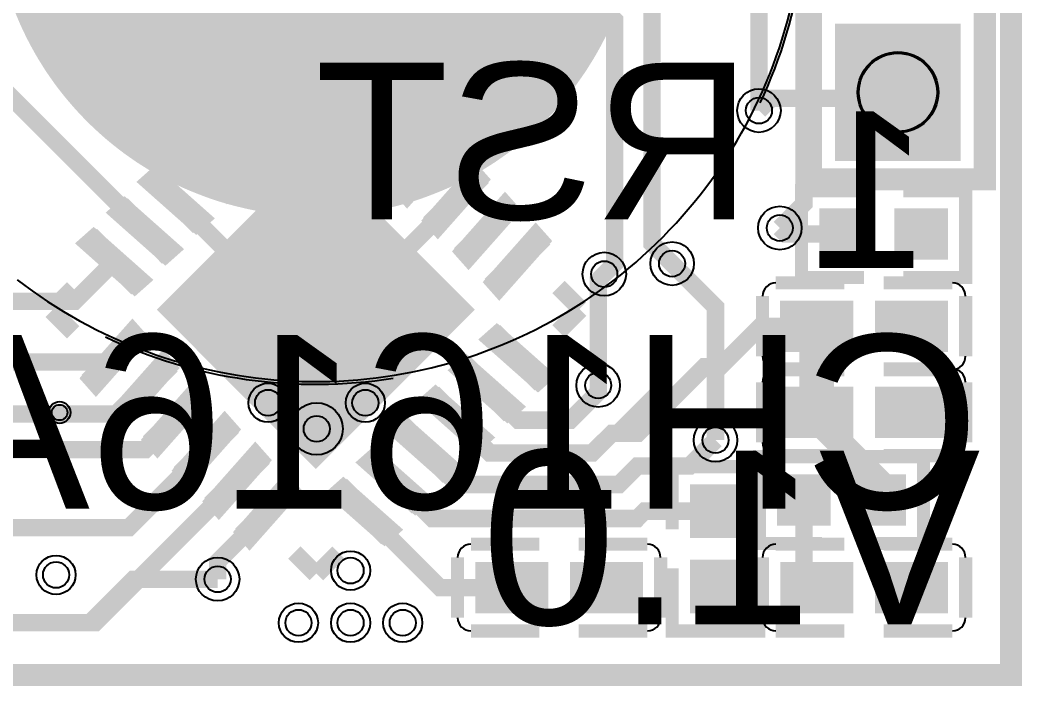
# Model space of a CAD drawing. Header units: millimetres. Extents: x -5 to 16.1, y -0.1 to 16.2.
# Drawn here: x 4.6 to 16.13, y -0.13 to 7.53 of the extents above; entities that cross this region are included whole.
import ezdxf

# ---------------------------------------------------------------- set-up
doc = ezdxf.new("R2010")
doc.units = ezdxf.units.MM
for name, color, linetype, true_color in [('BoardOutLine', 7, 'Continuous', 0xff00ff), ('BottomLayer', 7, 'Continuous', 0x0000ff), ('BottomPasteMaskLayer', 7, 'Continuous', 0x800000), ('BottomSilkLayer', 7, 'Continuous', 0x66cc33), ('BottomSolderMaskLayer', 7, 'Continuous', 0xaa00ff), ('Document', 7, 'Continuous', 0xffffff), ('Hole', 7, 'Continuous', 0x222222), ('Multi-Layer', 7, 'Continuous', 0xc0c0c0), ('TopLayer', 7, 'Continuous', 0xff0000), ('TopPasteMaskLayer', 7, 'Continuous', 0x808080), ('TopSilkLayer', 7, 'Continuous', 0xffcc00), ('TopSolderMaskLayer', 7, 'Continuous', 0x800080), ('内走线层', 7, 'Continuous', 0x008000)]:
    doc.layers.add(name, color=color, linetype=linetype, true_color=true_color)
doc.styles.get("Standard").update_dxf_attribs({"font": 'arial.ttf'})

msp = doc.modelspace()

# ---------------------------------------------------------------- hatches: boundary and pattern name
at = {"layer": 'BottomLayer'}
msp.add_hatch(color=256, dxfattribs=at).paths.add_polyline_path([(11.7, 9), (11.699, 8.913), (11.696, 8.827), (11.691, 8.74), (11.684, 8.654), (11.675, 8.567), (11.663, 8.481), (11.65, 8.396), (11.635, 8.31), (11.618, 8.225), (11.599, 8.14), (11.578, 8.056), (11.555, 7.973), (11.529, 7.89), (11.502, 7.807), (11.474, 7.725), (11.443, 7.644), (11.41, 7.564), (11.375, 7.485), (11.339, 7.406), (11.301, 7.328), (11.261, 7.251), (11.219, 7.175), (11.175, 7.1), (11.13, 7.026), (11.082, 6.953), (11.034, 6.882), (10.983, 6.811), (10.931, 6.742), (10.877, 6.674), (10.822, 6.607), (10.765, 6.541), (10.707, 6.477), (10.647, 6.415), (10.585, 6.353), (10.523, 6.293), (10.459, 6.235), (10.393, 6.178), (10.326, 6.123), (10.258, 6.069), (10.189, 6.017), (10.118, 5.966), (10.047, 5.918), (9.974, 5.87), (9.9, 5.825), (9.825, 5.781), (9.749, 5.739), (9.672, 5.699), (9.594, 5.661), (9.515, 5.625), (9.436, 5.59), (9.356, 5.557), (9.275, 5.526), (9.193, 5.498), (9.11, 5.471), (9.027, 5.445), (8.944, 5.422), (8.859, 5.401), (8.775, 5.382), (8.69, 5.365), (8.604, 5.35), (8.519, 5.337), (8.433, 5.325), (8.346, 5.316), (8.26, 5.309), (8.173, 5.304), (8.087, 5.301), (8, 5.3), (7.913, 5.301), (7.827, 5.304), (7.74, 5.309), (7.654, 5.316), (7.567, 5.325), (7.481, 5.337), (7.395, 5.35), (7.31, 5.365), (7.225, 5.382), (7.14, 5.401), (7.056, 5.422), (6.973, 5.445), (6.89, 5.471), (6.807, 5.498), (6.725, 5.526), (6.644, 5.557), (6.564, 5.59), (6.484, 5.625), (6.406, 5.661), (6.328, 5.699), (6.251, 5.739), (6.175, 5.781), (6.1, 5.825), (6.026, 5.87), (5.953, 5.918), (5.882, 5.966), (5.811, 6.017), (5.742, 6.069), (5.674, 6.123), (5.607, 6.178), (5.541, 6.235), (5.477, 6.293), (5.415, 6.353), (5.353, 6.415), (5.293, 6.477), (5.235, 6.541), (5.178, 6.607), (5.123, 6.674), (5.069, 6.742), (5.017, 6.811), (4.966, 6.882), (4.918, 6.953), (4.87, 7.026), (4.825, 7.1), (4.781, 7.175), (4.739, 7.251), (4.699, 7.328), (4.661, 7.406), (4.625, 7.485), (4.59, 7.564), (4.557, 7.644), (4.526, 7.725), (4.498, 7.807), (4.471, 7.89), (4.445, 7.973), (4.422, 8.056), (4.401, 8.14), (4.382, 8.225), (4.365, 8.31), (4.35, 8.396), (4.337, 8.481), (4.325, 8.567), (4.316, 8.654), (4.309, 8.74), (4.304, 8.827), (4.301, 8.913), (4.3, 9), (4.301, 9.087), (4.304, 9.173), (4.309, 9.26), (4.316, 9.346), (4.325, 9.433), (4.337, 9.519), (4.35, 9.605), (4.365, 9.69), (4.382, 9.775), (4.401, 9.86), (4.422, 9.944), (4.445, 10.027), (4.471, 10.11), (4.498, 10.193), (4.526, 10.275), (4.557, 10.356), (4.59, 10.436), (4.625, 10.515), (4.661, 10.594), (4.699, 10.672), (4.739, 10.749), (4.781, 10.825), (4.825, 10.9), (4.87, 10.974), (4.918, 11.047), (4.966, 11.118), (5.017, 11.189), (5.069, 11.258), (5.123, 11.326), (5.178, 11.393), (5.235, 11.459), (5.293, 11.523), (5.353, 11.585), (5.415, 11.647), (5.477, 11.707), (5.541, 11.765), (5.607, 11.822), (5.674, 11.877), (5.742, 11.931), (5.811, 11.983), (5.882, 12.034), (5.953, 12.082), (6.026, 12.13), (6.1, 12.175), (6.175, 12.219), (6.251, 12.261), (6.328, 12.301), (6.406, 12.339), (6.484, 12.375), (6.564, 12.41), (6.644, 12.443), (6.725, 12.474), (6.807, 12.502), (6.89, 12.529), (6.973, 12.555), (7.056, 12.578), (7.14, 12.599), (7.225, 12.618), (7.31, 12.635), (7.395, 12.65), (7.481, 12.663), (7.567, 12.675), (7.654, 12.684), (7.74, 12.691), (7.827, 12.696), (7.913, 12.699), (8, 12.7), (8.087, 12.699), (8.173, 12.696), (8.26, 12.691), (8.346, 12.684), (8.433, 12.675), (8.519, 12.663), (8.604, 12.65), (8.69, 12.635), (8.775, 12.618), (8.859, 12.599), (8.944, 12.578), (9.027, 12.555), (9.11, 12.529), (9.193, 12.502), (9.275, 12.474), (9.356, 12.443), (9.436, 12.41), (9.515, 12.375), (9.594, 12.339), (9.672, 12.301), (9.749, 12.261), (9.825, 12.219), (9.9, 12.175), (9.974, 12.13), (10.047, 12.082), (10.118, 12.034), (10.189, 11.983), (10.258, 11.931), (10.326, 11.877), (10.393, 11.822), (10.459, 11.765), (10.523, 11.707), (10.585, 11.647), (10.647, 11.585), (10.707, 11.523), (10.765, 11.459), (10.822, 11.393), (10.877, 11.326), (10.931, 11.258), (10.983, 11.189), (11.034, 11.118), (11.082, 11.047), (11.13, 10.974), (11.175, 10.9), (11.219, 10.825), (11.261, 10.749), (11.301, 10.672), (11.339, 10.594), (11.375, 10.515), (11.41, 10.436), (11.443, 10.356), (11.474, 10.275), (11.502, 10.193), (11.529, 10.11), (11.555, 10.027), (11.578, 9.944), (11.599, 9.86), (11.618, 9.775), (11.635, 9.69), (11.65, 9.605), (11.663, 9.519), (11.675, 9.433), (11.684, 9.346), (11.691, 9.26), (11.696, 9.173), (11.699, 9.087), (11.7, 9), (11.7, 9)])
at = {"layer": 'BottomPasteMaskLayer'}
msp.add_hatch(color=256, dxfattribs=at).paths.add_polyline_path([(11.7, 9), (11.699, 8.913), (11.696, 8.827), (11.691, 8.74), (11.684, 8.654), (11.675, 8.567), (11.663, 8.481), (11.65, 8.396), (11.635, 8.31), (11.618, 8.225), (11.599, 8.14), (11.578, 8.056), (11.555, 7.973), (11.529, 7.89), (11.502, 7.807), (11.474, 7.725), (11.443, 7.644), (11.41, 7.564), (11.375, 7.485), (11.339, 7.406), (11.301, 7.328), (11.261, 7.251), (11.219, 7.175), (11.175, 7.1), (11.13, 7.026), (11.082, 6.953), (11.034, 6.882), (10.983, 6.811), (10.931, 6.742), (10.877, 6.674), (10.822, 6.607), (10.765, 6.541), (10.707, 6.477), (10.647, 6.415), (10.585, 6.353), (10.523, 6.293), (10.459, 6.235), (10.393, 6.178), (10.326, 6.123), (10.258, 6.069), (10.189, 6.017), (10.118, 5.966), (10.047, 5.918), (9.974, 5.87), (9.9, 5.825), (9.825, 5.781), (9.749, 5.739), (9.672, 5.699), (9.594, 5.661), (9.515, 5.625), (9.436, 5.59), (9.356, 5.557), (9.275, 5.526), (9.193, 5.498), (9.11, 5.471), (9.027, 5.445), (8.944, 5.422), (8.859, 5.401), (8.775, 5.382), (8.69, 5.365), (8.604, 5.35), (8.519, 5.337), (8.433, 5.325), (8.346, 5.316), (8.26, 5.309), (8.173, 5.304), (8.087, 5.301), (8, 5.3), (7.913, 5.301), (7.827, 5.304), (7.74, 5.309), (7.654, 5.316), (7.567, 5.325), (7.481, 5.337), (7.395, 5.35), (7.31, 5.365), (7.225, 5.382), (7.14, 5.401), (7.056, 5.422), (6.973, 5.445), (6.89, 5.471), (6.807, 5.498), (6.725, 5.526), (6.644, 5.557), (6.564, 5.59), (6.484, 5.625), (6.406, 5.661), (6.328, 5.699), (6.251, 5.739), (6.175, 5.781), (6.1, 5.825), (6.026, 5.87), (5.953, 5.918), (5.882, 5.966), (5.811, 6.017), (5.742, 6.069), (5.674, 6.123), (5.607, 6.178), (5.541, 6.235), (5.477, 6.293), (5.415, 6.353), (5.353, 6.415), (5.293, 6.477), (5.235, 6.541), (5.178, 6.607), (5.123, 6.674), (5.069, 6.742), (5.017, 6.811), (4.966, 6.882), (4.918, 6.953), (4.87, 7.026), (4.825, 7.1), (4.781, 7.175), (4.739, 7.251), (4.699, 7.328), (4.661, 7.406), (4.625, 7.485), (4.59, 7.564), (4.557, 7.644), (4.526, 7.725), (4.498, 7.807), (4.471, 7.89), (4.445, 7.973), (4.422, 8.056), (4.401, 8.14), (4.382, 8.225), (4.365, 8.31), (4.35, 8.396), (4.337, 8.481), (4.325, 8.567), (4.316, 8.654), (4.309, 8.74), (4.304, 8.827), (4.301, 8.913), (4.3, 9), (4.301, 9.087), (4.304, 9.173), (4.309, 9.26), (4.316, 9.346), (4.325, 9.433), (4.337, 9.519), (4.35, 9.605), (4.365, 9.69), (4.382, 9.775), (4.401, 9.86), (4.422, 9.944), (4.445, 10.027), (4.471, 10.11), (4.498, 10.193), (4.526, 10.275), (4.557, 10.356), (4.59, 10.436), (4.625, 10.515), (4.661, 10.594), (4.699, 10.672), (4.739, 10.749), (4.781, 10.825), (4.825, 10.9), (4.87, 10.974), (4.918, 11.047), (4.966, 11.118), (5.017, 11.189), (5.069, 11.258), (5.123, 11.326), (5.178, 11.393), (5.235, 11.459), (5.293, 11.523), (5.353, 11.585), (5.415, 11.647), (5.477, 11.707), (5.541, 11.765), (5.607, 11.822), (5.674, 11.877), (5.742, 11.931), (5.811, 11.983), (5.882, 12.034), (5.953, 12.082), (6.026, 12.13), (6.1, 12.175), (6.175, 12.219), (6.251, 12.261), (6.328, 12.301), (6.406, 12.339), (6.484, 12.375), (6.564, 12.41), (6.644, 12.443), (6.725, 12.474), (6.807, 12.502), (6.89, 12.529), (6.973, 12.555), (7.056, 12.578), (7.14, 12.599), (7.225, 12.618), (7.31, 12.635), (7.395, 12.65), (7.481, 12.663), (7.567, 12.675), (7.654, 12.684), (7.74, 12.691), (7.827, 12.696), (7.913, 12.699), (8, 12.7), (8.087, 12.699), (8.173, 12.696), (8.26, 12.691), (8.346, 12.684), (8.433, 12.675), (8.519, 12.663), (8.604, 12.65), (8.69, 12.635), (8.775, 12.618), (8.859, 12.599), (8.944, 12.578), (9.027, 12.555), (9.11, 12.529), (9.193, 12.502), (9.275, 12.474), (9.356, 12.443), (9.436, 12.41), (9.515, 12.375), (9.594, 12.339), (9.672, 12.301), (9.749, 12.261), (9.825, 12.219), (9.9, 12.175), (9.974, 12.13), (10.047, 12.082), (10.118, 12.034), (10.189, 11.983), (10.258, 11.931), (10.326, 11.877), (10.393, 11.822), (10.459, 11.765), (10.523, 11.707), (10.585, 11.647), (10.647, 11.585), (10.707, 11.523), (10.765, 11.459), (10.822, 11.393), (10.877, 11.326), (10.931, 11.258), (10.983, 11.189), (11.034, 11.118), (11.082, 11.047), (11.13, 10.974), (11.175, 10.9), (11.219, 10.825), (11.261, 10.749), (11.301, 10.672), (11.339, 10.594), (11.375, 10.515), (11.41, 10.436), (11.443, 10.356), (11.474, 10.275), (11.502, 10.193), (11.529, 10.11), (11.555, 10.027), (11.578, 9.944), (11.599, 9.86), (11.618, 9.775), (11.635, 9.69), (11.65, 9.605), (11.663, 9.519), (11.675, 9.433), (11.684, 9.346), (11.691, 9.26), (11.696, 9.173), (11.699, 9.087), (11.7, 9), (11.7, 9)])
at = {"layer": 'BottomSolderMaskLayer'}
for points in [[(11.725, 9), (11.724, 8.913), (11.721, 8.825), (11.716, 8.738), (11.709, 8.651), (11.7, 8.564), (11.689, 8.478), (11.675, 8.391), (11.66, 8.305), (11.643, 8.22), (11.623, 8.135), (11.602, 8.05), (11.579, 7.966), (11.554, 7.882), (11.527, 7.799), (11.497, 7.717), (11.466, 7.635), (11.433, 7.554), (11.399, 7.474), (11.362, 7.395), (11.323, 7.316), (11.283, 7.239), (11.241, 7.163), (11.197, 7.087), (11.151, 7.013), (11.104, 6.939), (11.054, 6.867), (11.004, 6.796), (10.951, 6.726), (10.897, 6.658), (10.841, 6.591), (10.784, 6.525), (10.725, 6.46), (10.665, 6.397), (10.603, 6.335), (10.54, 6.275), (10.475, 6.216), (10.409, 6.159), (10.342, 6.103), (10.274, 6.049), (10.204, 5.996), (10.133, 5.946), (10.061, 5.896), (9.987, 5.849), (9.913, 5.803), (9.837, 5.759), (9.761, 5.717), (9.683, 5.677), (9.605, 5.638), (9.526, 5.601), (9.446, 5.567), (9.365, 5.534), (9.283, 5.503), (9.201, 5.473), (9.118, 5.446), (9.034, 5.421), (8.95, 5.398), (8.865, 5.377), (8.78, 5.357), (8.695, 5.34), (8.609, 5.325), (8.522, 5.311), (8.436, 5.3), (8.349, 5.291), (8.262, 5.284), (8.175, 5.279), (8.087, 5.276), (8, 5.275), (7.913, 5.276), (7.825, 5.279), (7.738, 5.284), (7.651, 5.291), (7.564, 5.3), (7.478, 5.311), (7.391, 5.325), (7.305, 5.34), (7.22, 5.357), (7.135, 5.377), (7.05, 5.398), (6.966, 5.421), (6.882, 5.446), (6.799, 5.473), (6.717, 5.503), (6.635, 5.534), (6.554, 5.567), (6.474, 5.601), (6.395, 5.638), (6.316, 5.677), (6.239, 5.717), (6.163, 5.759), (6.087, 5.803), (6.013, 5.849), (5.939, 5.896), (5.867, 5.946), (5.796, 5.996), (5.726, 6.049), (5.658, 6.103), (5.59, 6.159), (5.525, 6.216), (5.46, 6.275), (5.397, 6.335), (5.335, 6.397), (5.275, 6.46), (5.216, 6.525), (5.159, 6.591), (5.103, 6.658), (5.049, 6.726), (4.996, 6.796), (4.946, 6.867), (4.896, 6.939), (4.849, 7.013), (4.803, 7.087), (4.759, 7.163), (4.717, 7.239), (4.677, 7.316), (4.638, 7.395), (4.601, 7.474), (4.567, 7.554), (4.534, 7.635), (4.503, 7.717), (4.473, 7.799), (4.446, 7.882), (4.421, 7.966), (4.398, 8.05), (4.376, 8.135), (4.357, 8.22), (4.34, 8.305), (4.325, 8.391), (4.311, 8.478), (4.3, 8.564), (4.291, 8.651), (4.284, 8.738), (4.279, 8.825), (4.276, 8.913), (4.275, 9), (4.276, 9.087), (4.279, 9.175), (4.284, 9.262), (4.291, 9.349), (4.3, 9.436), (4.311, 9.522), (4.325, 9.609), (4.34, 9.695), (4.357, 9.78), (4.376, 9.865), (4.398, 9.95), (4.421, 10.034), (4.446, 10.118), (4.473, 10.201), (4.503, 10.283), (4.534, 10.365), (4.567, 10.446), (4.601, 10.526), (4.638, 10.605), (4.677, 10.684), (4.717, 10.761), (4.759, 10.837), (4.803, 10.913), (4.849, 10.987), (4.896, 11.061), (4.946, 11.133), (4.996, 11.204), (5.049, 11.274), (5.103, 11.342), (5.159, 11.409), (5.216, 11.475), (5.275, 11.54), (5.335, 11.603), (5.397, 11.665), (5.46, 11.725), (5.525, 11.784), (5.59, 11.841), (5.658, 11.897), (5.726, 11.951), (5.796, 12.004), (5.867, 12.054), (5.939, 12.104), (6.013, 12.151), (6.087, 12.197), (6.163, 12.241), (6.239, 12.283), (6.316, 12.323), (6.395, 12.362), (6.474, 12.399), (6.554, 12.433), (6.635, 12.466), (6.717, 12.497), (6.799, 12.527), (6.882, 12.554), (6.966, 12.579), (7.05, 12.602), (7.135, 12.623), (7.22, 12.643), (7.305, 12.66), (7.391, 12.675), (7.478, 12.689), (7.564, 12.7), (7.651, 12.709), (7.738, 12.716), (7.825, 12.721), (7.913, 12.724), (8, 12.725), (8.087, 12.724), (8.175, 12.721), (8.262, 12.716), (8.349, 12.709), (8.436, 12.7), (8.522, 12.689), (8.609, 12.675), (8.695, 12.66), (8.78, 12.643), (8.865, 12.623), (8.95, 12.602), (9.034, 12.579), (9.118, 12.554), (9.201, 12.527), (9.283, 12.497), (9.365, 12.466), (9.446, 12.433), (9.526, 12.399), (9.605, 12.362), (9.683, 12.323), (9.761, 12.283), (9.837, 12.241), (9.913, 12.197), (9.987, 12.151), (10.061, 12.104), (10.133, 12.054), (10.204, 12.004), (10.274, 11.951), (10.342, 11.897), (10.409, 11.841), (10.475, 11.784), (10.54, 11.725), (10.603, 11.665), (10.665, 11.603), (10.725, 11.54), (10.784, 11.475), (10.841, 11.409), (10.897, 11.342), (10.951, 11.274), (11.004, 11.204), (11.054, 11.133), (11.104, 11.061), (11.151, 10.987), (11.197, 10.913), (11.241, 10.837), (11.283, 10.761), (11.323, 10.684), (11.362, 10.605), (11.399, 10.526), (11.433, 10.446), (11.466, 10.365), (11.497, 10.283), (11.527, 10.201), (11.554, 10.118), (11.579, 10.034), (11.602, 9.95), (11.623, 9.865), (11.643, 9.78), (11.66, 9.695), (11.675, 9.609), (11.689, 9.522), (11.7, 9.436), (11.709, 9.349), (11.716, 9.262), (11.721, 9.175), (11.724, 9.087), (11.725, 9), (11.725, 9)], [(13.977, 5.91), (13.977, 7.49), (15.423, 7.49), (15.423, 5.91)]]:
    msp.add_hatch(color=256, dxfattribs=at).paths.add_polyline_path(points)
at = {"layer": 'Multi-Layer'}
msp.add_hatch(color=256, dxfattribs=at).paths.add_polyline_path([(14, 5.938), (14, 7.462), (15.4, 7.462), (15.4, 5.938)])
at = {"layer": 'TopLayer'}
for points in [[(7.07, 6.718), (7.249, 6.898), (7.824, 6.323), (7.645, 6.143)], [(8.176, 6.323), (8.751, 6.898), (8.93, 6.718), (8.355, 6.143)], [(6.716, 6.365), (6.896, 6.544), (7.471, 5.97), (7.291, 5.79)], [(8.529, 5.97), (9.104, 6.544), (9.284, 6.365), (8.709, 5.79)], [(6.363, 6.011), (6.542, 6.191), (7.117, 5.616), (6.938, 5.436)], [(8.883, 5.616), (9.458, 6.191), (9.637, 6.011), (9.063, 5.436)], [(6.204, 4.2), (8, 5.996), (9.796, 4.2), (8, 2.404)], [(6.009, 5.658), (6.189, 5.837), (6.764, 5.262), (6.584, 5.083)], [(9.236, 5.263), (9.811, 5.837), (9.991, 5.658), (9.416, 5.083)], [(5.656, 5.304), (5.835, 5.484), (6.41, 4.909), (6.23, 4.729)], [(9.59, 4.909), (10.165, 5.484), (10.344, 5.304), (9.77, 4.729)], [(14.385, 5.34), (14.385, 4.8), (13.819, 4.8), (13.819, 5.34)], [(14.685, 5.34), (14.685, 4.8), (15.25, 4.8), (15.25, 5.34)], [(5.302, 4.951), (5.482, 5.13), (6.057, 4.555), (5.877, 4.376)], [(9.943, 4.555), (10.518, 5.13), (10.698, 4.951), (10.123, 4.376)], [(14.16, 4.28), (14.16, 3.74), (13.37, 3.74), (13.37, 4.28)], [(14.46, 4.28), (14.46, 3.74), (15.25, 3.74), (15.25, 4.28)], [(5.302, 3.45), (5.877, 4.024), (6.056, 3.845), (5.482, 3.27)], [(9.943, 3.845), (10.123, 4.024), (10.698, 3.449), (10.518, 3.27)], [(5.656, 3.096), (6.23, 3.671), (6.41, 3.491), (5.835, 2.916)], [(9.59, 3.491), (9.77, 3.671), (10.344, 3.096), (10.165, 2.916)], [(6.009, 2.742), (6.584, 3.317), (6.764, 3.138), (6.189, 2.563)], [(9.236, 3.138), (9.416, 3.317), (9.991, 2.742), (9.811, 2.563)], [(14.16, 3.29), (14.16, 2.75), (13.37, 2.75), (13.37, 3.29)], [(14.46, 3.29), (14.46, 2.75), (15.25, 2.75), (15.25, 3.29)], [(6.363, 2.389), (6.938, 2.964), (7.117, 2.784), (6.542, 2.209)], [(8.883, 2.784), (9.062, 2.964), (9.637, 2.389), (9.458, 2.209)], [(6.716, 2.035), (7.291, 2.61), (7.471, 2.43), (6.896, 1.856)], [(8.529, 2.43), (8.709, 2.61), (9.284, 2.035), (9.104, 1.856)], [(7.07, 1.682), (7.645, 2.256), (7.824, 2.077), (7.249, 1.502)], [(8.176, 2.077), (8.355, 2.257), (8.93, 1.682), (8.751, 1.502)], [(13.9, 2.28), (13.9, 1.74), (13.334, 1.74), (13.334, 2.28)], [(14.2, 2.28), (14.2, 1.74), (14.766, 1.74), (14.766, 2.28)], [(12.87, 1.6), (12.33, 1.6), (12.33, 2.166), (12.87, 2.166)], [(10.65, 0.734), (10.65, 1.274), (9.86, 1.274), (9.86, 0.734)], [(10.95, 0.734), (10.95, 1.274), (11.74, 1.274), (11.74, 0.734)], [(12.87, 1.3), (12.33, 1.3), (12.33, 0.734), (12.87, 0.734)], [(14.16, 1.274), (14.16, 0.734), (13.37, 0.734), (13.37, 1.274)], [(14.46, 1.274), (14.46, 0.734), (15.25, 0.734), (15.25, 1.274)]]:
    msp.add_hatch(color=256, dxfattribs=at).paths.add_polyline_path(points)
at = {"layer": 'TopPasteMaskLayer'}
for points in [[(7.07, 6.718), (7.249, 6.898), (7.824, 6.323), (7.645, 6.143)], [(8.176, 6.323), (8.751, 6.898), (8.93, 6.718), (8.355, 6.143)], [(6.716, 6.365), (6.896, 6.544), (7.471, 5.97), (7.291, 5.79)], [(8.529, 5.97), (9.104, 6.544), (9.284, 6.365), (8.709, 5.79)], [(6.363, 6.011), (6.542, 6.191), (7.117, 5.616), (6.938, 5.436)], [(8.883, 5.616), (9.458, 6.191), (9.637, 6.011), (9.063, 5.436)], [(6.204, 4.2), (8, 5.996), (9.796, 4.2), (8, 2.404)], [(6.009, 5.658), (6.189, 5.837), (6.764, 5.262), (6.584, 5.083)], [(9.236, 5.263), (9.811, 5.837), (9.991, 5.658), (9.416, 5.083)], [(5.656, 5.304), (5.835, 5.484), (6.41, 4.909), (6.23, 4.729)], [(9.59, 4.909), (10.165, 5.484), (10.344, 5.304), (9.77, 4.729)], [(14.4, 5.3), (14.4, 4.84), (14.36, 4.8), (13.859, 4.8), (13.819, 4.84), (13.819, 5.3), (13.859, 5.34), (14.36, 5.34)], [(14.67, 5.3), (14.67, 4.84), (14.71, 4.8), (15.21, 4.8), (15.25, 4.84), (15.25, 5.3), (15.21, 5.34), (14.71, 5.34)], [(5.302, 4.951), (5.482, 5.13), (6.057, 4.555), (5.877, 4.376)], [(9.943, 4.555), (10.518, 5.13), (10.698, 4.951), (10.123, 4.376)], [(13.48, 3.785), (13.48, 4.235), (13.53, 4.285), (14.06, 4.285), (14.11, 4.235), (14.11, 3.785), (14.06, 3.735), (13.53, 3.735)], [(14.51, 3.785), (14.51, 4.235), (14.56, 4.285), (15.09, 4.285), (15.14, 4.235), (15.14, 3.785), (15.09, 3.735), (14.56, 3.735)], [(5.302, 3.45), (5.877, 4.024), (6.056, 3.845), (5.482, 3.27)], [(9.943, 3.845), (10.123, 4.024), (10.698, 3.449), (10.518, 3.27)], [(5.656, 3.096), (6.23, 3.671), (6.41, 3.491), (5.835, 2.916)], [(9.59, 3.491), (9.77, 3.671), (10.344, 3.096), (10.165, 2.916)], [(6.009, 2.742), (6.584, 3.317), (6.764, 3.138), (6.189, 2.563)], [(9.236, 3.138), (9.416, 3.317), (9.991, 2.742), (9.811, 2.563)], [(13.53, 2.795), (13.53, 3.245), (13.58, 3.295), (14.06, 3.295), (14.13, 3.245), (14.13, 2.795), (14.06, 2.745), (13.58, 2.745)], [(14.49, 2.795), (14.49, 3.245), (14.56, 3.295), (15.04, 3.295), (15.09, 3.245), (15.09, 2.795), (15.04, 2.745), (14.56, 2.745)], [(6.363, 2.389), (6.938, 2.964), (7.117, 2.784), (6.542, 2.209)], [(8.883, 2.784), (9.062, 2.964), (9.637, 2.389), (9.458, 2.209)], [(6.716, 2.035), (7.291, 2.61), (7.471, 2.43), (6.896, 1.856)], [(8.529, 2.43), (8.709, 2.61), (9.284, 2.035), (9.104, 1.856)], [(7.07, 1.682), (7.645, 2.256), (7.824, 2.077), (7.249, 1.502)], [(8.176, 2.077), (8.355, 2.257), (8.93, 1.682), (8.751, 1.502)], [(13.915, 2.24), (13.915, 1.78), (13.875, 1.74), (13.374, 1.74), (13.334, 1.78), (13.334, 2.24), (13.374, 2.28), (13.875, 2.28)], [(14.185, 2.24), (14.185, 1.78), (14.225, 1.74), (14.726, 1.74), (14.766, 1.78), (14.766, 2.24), (14.726, 2.28), (14.225, 2.28)], [(12.83, 1.585), (12.37, 1.585), (12.33, 1.625), (12.33, 2.126), (12.37, 2.166), (12.83, 2.166), (12.87, 2.126), (12.87, 1.625)], [(10.62, 1.229), (10.62, 0.779), (10.55, 0.729), (10.07, 0.729), (10.02, 0.779), (10.02, 1.229), (10.07, 1.279), (10.55, 1.279)], [(11.58, 1.229), (11.58, 0.779), (11.53, 0.729), (11.05, 0.729), (10.98, 0.779), (10.98, 1.229), (11.05, 1.279), (11.53, 1.279)], [(12.83, 1.315), (12.37, 1.315), (12.33, 1.275), (12.33, 0.774), (12.37, 0.734), (12.83, 0.734), (12.87, 0.774), (12.87, 1.275)], [(13.53, 0.779), (13.53, 1.229), (13.58, 1.279), (14.06, 1.279), (14.13, 1.229), (14.13, 0.779), (14.06, 0.729), (13.58, 0.729)], [(14.49, 0.779), (14.49, 1.229), (14.56, 1.279), (15.04, 1.279), (15.09, 1.229), (15.09, 0.779), (15.04, 0.729), (14.56, 0.729)]]:
    msp.add_hatch(color=256, dxfattribs=at).paths.add_polyline_path(points)
at = {"layer": 'TopSolderMaskLayer'}
for points in [[(13.977, 5.91), (13.977, 7.49), (15.423, 7.49), (15.423, 5.91)], [(6.995, 6.73), (7.21, 6.921), (7.898, 6.311), (7.684, 6.12)], [(8.153, 6.284), (8.763, 6.972), (8.953, 6.757), (8.343, 6.069)], [(8.506, 5.931), (9.116, 6.619), (9.307, 6.404), (8.697, 5.716)], [(6.642, 6.377), (6.857, 6.568), (7.545, 5.957), (7.33, 5.767)], [(8.86, 5.577), (9.47, 6.265), (9.661, 6.05), (9.05, 5.362)], [(6.288, 6.023), (6.503, 6.214), (7.191, 5.604), (6.976, 5.413)], [(6.169, 4.2), (8, 6.031), (9.831, 4.2), (8, 2.369)], [(9.213, 5.224), (9.823, 5.912), (10.014, 5.697), (9.404, 5.009)], [(5.935, 5.67), (6.15, 5.861), (6.838, 5.25), (6.623, 5.06)], [(9.567, 4.87), (10.177, 5.558), (10.368, 5.343), (9.758, 4.655)], [(5.581, 5.316), (5.796, 5.507), (6.484, 4.897), (6.269, 4.706)], [(14.41, 5.365), (14.41, 4.775), (13.793, 4.775), (13.793, 5.365)], [(14.659, 5.365), (14.659, 4.775), (15.276, 4.775), (15.276, 5.365)], [(9.92, 4.517), (10.53, 5.204), (10.721, 4.99), (10.111, 4.302)], [(5.228, 4.963), (5.443, 5.153), (6.131, 4.543), (5.916, 4.353)], [(14.185, 4.305), (14.185, 3.715), (13.344, 3.715), (13.344, 4.305)], [(14.435, 4.305), (14.435, 3.715), (15.275, 3.715), (15.275, 4.305)], [(5.279, 3.411), (5.889, 4.099), (6.08, 3.884), (5.469, 3.196)], [(9.869, 3.857), (10.084, 4.047), (10.772, 3.437), (10.557, 3.247)], [(5.632, 3.057), (6.243, 3.745), (6.433, 3.53), (5.823, 2.842)], [(9.516, 3.503), (9.731, 3.694), (10.419, 3.084), (10.204, 2.893)], [(5.986, 2.703), (6.596, 3.391), (6.787, 3.176), (6.177, 2.488)], [(9.162, 3.15), (9.377, 3.34), (10.065, 2.73), (9.85, 2.539)], [(14.185, 3.315), (14.185, 2.725), (13.344, 2.725), (13.344, 3.315)], [(14.435, 3.315), (14.435, 2.725), (15.275, 2.725), (15.275, 3.315)], [(6.34, 2.35), (6.95, 3.038), (7.14, 2.823), (6.53, 2.135)], [(8.809, 2.796), (9.024, 2.987), (9.712, 2.377), (9.497, 2.186)], [(6.693, 1.996), (7.303, 2.684), (7.494, 2.469), (6.884, 1.781)], [(8.455, 2.443), (8.67, 2.633), (9.358, 2.023), (9.143, 1.832)], [(7.047, 1.643), (7.657, 2.331), (7.847, 2.116), (7.237, 1.428)], [(8.101, 2.089), (8.316, 2.28), (9.005, 1.67), (8.79, 1.479)], [(12.894, 1.573), (12.306, 1.573), (12.306, 2.192), (12.894, 2.192)], [(13.925, 2.305), (13.925, 1.715), (13.309, 1.715), (13.309, 2.305)], [(14.175, 2.305), (14.175, 1.715), (14.791, 1.715), (14.791, 2.305)], [(10.675, 0.709), (10.675, 1.3), (9.834, 1.3), (9.834, 0.709)], [(10.925, 0.709), (10.925, 1.3), (11.766, 1.3), (11.766, 0.709)], [(12.894, 1.327), (12.306, 1.327), (12.306, 0.708), (12.894, 0.708)], [(14.185, 1.3), (14.185, 0.709), (13.345, 0.709), (13.345, 1.3)], [(14.435, 1.3), (14.435, 0.709), (15.276, 0.709), (15.276, 1.3)]]:
    msp.add_hatch(color=256, dxfattribs=at).paths.add_polyline_path(points)

# ---------------------------------------------------------------- linework, layer by layer
at = {"layer": 'BoardOutLine', "const_width": 0.254}
msp.add_lwpolyline([(16, 16), (16, 0), (0, 0), (0, 16), (16, 16)], close=True, dxfattribs=at)
at = {"layer": 'BottomLayer'}
msp.add_lwpolyline([(4.564, 4.544), (4.649, 4.479), (4.736, 4.416), (4.824, 4.355), (4.913, 4.295), (5.003, 4.238), (5.094, 4.181), (5.186, 4.127), (5.28, 4.074), (5.374, 4.023), (5.469, 3.974), (5.565, 3.927), (5.662, 3.882), (5.76, 3.838), (5.859, 3.796), (5.958, 3.756), (6.059, 3.719), (6.16, 3.682), (6.261, 3.648), (6.363, 3.616), (6.466, 3.586), (6.57, 3.558), (6.673, 3.532), (6.778, 3.507), (6.883, 3.485), (6.988, 3.465), (7.093, 3.447), (7.199, 3.43), (7.305, 3.416), (7.412, 3.404), (7.518, 3.394), (7.625, 3.386), (7.732, 3.379), (7.839, 3.375), (7.946, 3.373), (8.054, 3.373), (8.161, 3.375), (8.268, 3.379), (8.375, 3.386), (8.482, 3.394), (8.588, 3.404), (8.695, 3.416), (8.801, 3.43), (8.907, 3.447), (9.012, 3.465), (9.117, 3.485), (9.222, 3.507), (9.327, 3.532), (9.43, 3.558), (9.534, 3.586), (9.637, 3.616), (9.739, 3.648), (9.84, 3.682), (9.941, 3.719), (10.041, 3.756), (10.141, 3.796), (10.24, 3.838), (10.338, 3.882), (10.435, 3.927), (10.531, 3.974), (10.626, 4.023), (10.72, 4.074), (10.813, 4.127), (10.906, 4.181), (10.997, 4.238), (11.087, 4.295), (11.176, 4.355), (11.264, 4.416), (11.351, 4.479), (11.436, 4.544), (11.52, 4.61), (11.603, 4.678), (11.685, 4.747), (11.765, 4.818), (11.844, 4.891), (11.922, 4.965), (11.998, 5.04), (12.072, 5.117), (12.146, 5.195), (12.217, 5.275), (12.287, 5.356), (12.356, 5.438), (12.423, 5.522), (12.489, 5.606), (12.552, 5.693), (12.614, 5.78), (12.675, 5.868), (12.734, 5.958), (12.791, 6.049), (12.846, 6.14), (12.9, 6.233), (12.951, 6.327), (13.001, 6.422), (13.05, 6.517), (13.096, 6.614), (13.14, 6.711), (13.183, 6.81), (13.224, 6.909), (13.263, 7.009), (13.3, 7.109), (13.335, 7.21), (13.368, 7.312), (13.399, 7.415), (13.428, 7.518), (13.455, 7.621)], dxfattribs=at)
at = {"layer": 'BottomSilkLayer'}
for start, end in [(334.654, 9.0395), (244.654, 279.0395)]:
    msp.add_arc((8, 9), 5.658, start, end, dxfattribs=at)
at = {"layer": 'BottomSolderMaskLayer'}
msp.add_circle((14.7, 6.7), 0.465, dxfattribs=at)
at = {"layer": 'Document'}
msp.add_circle((5.051, 3.018), 0.125, dxfattribs=at)
at = {"layer": 'Hole'}
for centre in [(13.1, 6.49), (13.34, 5.14), (12.1, 4.73), (11.32, 4.61), (11.25, 3.33), (7.45, 3.13), (8.57, 3.13), (8.01, 2.83), (12.6, 2.7), (5.01, 1.15), (8.4, 1.2), (6.87, 1.1), (7.8, 0.6), (8.4, 0.6), (9, 0.6)]:
    msp.add_circle(centre, 0.15, dxfattribs=at)
at = {"layer": 'Multi-Layer'}
for centre, radius in [((14.7, 6.7), 0.45), ((13.1, 6.49), 0.25), ((13.34, 5.14), 0.25), ((12.1, 4.73), 0.25), ((11.32, 4.61), 0.25), ((11.25, 3.33), 0.25), ((7.45, 3.13), 0.225), ((8.57, 3.13), 0.225), ((8.01, 2.83), 0.3), ((12.6, 2.7), 0.25), ((8.4, 1.2), 0.225), ((5.01, 1.15), 0.225), ((6.87, 1.1), 0.25), ((7.8, 0.6), 0.225), ((8.4, 0.6), 0.225), ((9, 0.6), 0.225)]:
    msp.add_circle(centre, radius, dxfattribs=at)
at = {"layer": 'TopLayer'}
for points, const_width in [([(11.32, 4.61), (11.44, 4.73), (11.44, 7.529), (9.6, 9.37), (9.6, 10.543)], 0.2), ([(12.101, 4.73), (11.87, 4.961), (11.87, 7.682), (10, 9.551), (10, 10.544)], 0.2), ([(6.74, 5.814), (6, 6.554), (6, 8.4), (7, 9.4), (7.4, 9.4)], 0.36), ([(9.261, 5.815), (10, 6.554), (10, 8.299), (8.899, 9.4), (8.6, 9.4)], 0.36), ([(7.445, 8.17), (6.97, 8.17), (6.6, 7.8), (6.6, 6.661), (7.094, 6.167)], 0.2), ([(8.535, 8.169), (9.111, 7.595), (9.111, 7.011), (8.621, 6.521), (8.552, 6.521)], 0.2), ([(3.91, 7.037), (4.102, 7.037), (6.033, 5.107)], 0.2), ([(13.1, 6.49), (13.241, 6.631), (14.419, 6.631)], 0.2), ([(7.093, 6.167), (8, 5.261), (8, 4.2)], 0.2), ([(8.906, 6.167), (8, 5.261), (8, 4.2)], 0.2), ([(6.386, 5.46), (7.646, 4.2), (8, 4.2)], 0.2), ([(9.614, 5.46), (8.354, 4.2), (8, 4.2)], 0.2), ([(8.01, 2.83), (8.01, 3.857), (9.614, 5.46)], 0.2), ([(13.34, 5.14), (13.41, 5.07), (14.102, 5.07)], 0.2), ([(5.679, 4.753), (5.221, 4.295), (3.92, 4.295)], 0.2), ([(3.92, 4.295), (3.92, 4.18), (4.5, 3.6), (5.632, 3.6), (5.679, 3.647)], 0.2), ([(13.765, 4.01), (13.765, 3.02)], 0.4), ([(9.614, 2.939), (10.003, 2.551), (11.179, 2.551), (11.41, 2.779), (11.708, 2.779), (12.474, 3.546), (12.654, 3.546), (13.117, 4.009), (13.764, 4.009)], 0.2), ([(2.24, 3.56), (3.64, 3.56), (4.2, 3), (5.739, 3), (6.033, 3.293)], 0.2), ([(9.967, 3.293), (10.331, 2.93), (10.93, 2.93), (11.25, 3.25), (11.25, 3.33)], 0.2), ([(11.41, 2.779), (11.479, 2.779), (12, 3.3)], 0.2), ([(6.386, 2.94), (6.036, 2.59), (3.92, 2.59), (3.46, 3.05), (3.11, 3.05), (3.024, 2.964), (3.024, 2.557)], 0.2), ([(14.483, 2.01), (14.483, 2.217), (13.765, 2.935), (13.765, 3.02)], 0.3), ([(12.601, 2.701), (12.299, 2.401), (11.699, 2.401), (11.491, 2.19), (9.657, 2.19), (9.261, 2.586)], 0.2), ([(3.024, 1.692), (5.845, 1.692), (6.74, 2.586)], 0.2), ([(1.024, 1.692), (1.024, 1.075), (1.499, 0.6), (5.461, 0.6), (7.094, 2.233)], 0.2), ([(8.905, 2.233), (9.34, 1.799), (11.699, 1.799), (11.783, 1.883), (12.601, 1.883)], 0.2), ([(12.6, 1.883), (12.727, 2.01), (13.617, 2.01)], 0.2), ([(13.765, 1.004), (13.617, 1.152), (13.617, 2.01)], 0.2), ([(7.447, 1.879), (6.87, 1.302), (6.87, 1.1)], 0.2), ([(8.553, 1.879), (9.428, 1.004), (10.255, 1.004)], 0.2)]:
    msp.add_lwpolyline(points, dxfattribs=dict(at, const_width=const_width))
at = {"layer": 'TopSilkLayer', "const_width": 0.254}
msp.add_lwpolyline([(13.7, 5.7), (13.7, 15.7), (15.7, 15.7), (15.7, 5.7), (13.7, 5.7)], close=True, dxfattribs=at)
at = {"layer": 'TopSilkLayer'}
for points, const_width in [([(7.987, 7.241), (7.74, 6.993)], 0.2), ([(8.247, 6.993), (8, 7.241)], 0.2), ([(14.308, 5.569), (13.59, 5.569), (13.59, 4.571), (14.308, 4.571)], 0.152), ([(14.761, 5.569), (15.479, 5.569), (15.479, 4.571), (14.761, 4.571)], 0.152), ([(5.207, 4.447), (4.959, 4.2)], 0.2), ([(11.041, 4.213), (10.793, 4.46)], 0.2), ([(14.084, 4.509), (13.294, 4.509)], 0.152), ([(14.536, 4.509), (15.326, 4.509)], 0.152), ([(13.141, 4.356), (13.141, 3.664)], 0.152), ([(15.479, 4.356), (15.479, 3.664)], 0.152), ([(4.959, 4.187), (5.207, 3.94)], 0.2), ([(10.793, 3.952), (11.041, 4.2)], 0.2), ([(14.084, 3.519), (13.294, 3.519)], 0.152), ([(13.294, 3.511), (14.084, 3.511)], 0.152), ([(14.536, 3.519), (15.326, 3.519)], 0.152), ([(15.326, 3.511), (14.536, 3.511)], 0.152), ([(13.141, 3.366), (13.141, 2.674)], 0.152), ([(15.479, 3.366), (15.479, 2.674)], 0.152), ([(13.824, 2.509), (13.106, 2.509), (13.106, 1.511), (13.824, 1.511)], 0.152), ([(13.294, 2.521), (14.084, 2.521)], 0.152), ([(14.276, 2.509), (14.994, 2.509), (14.994, 1.511), (14.276, 1.511)], 0.152), ([(15.326, 2.521), (14.536, 2.521)], 0.152), ([(13.099, 1.676), (13.099, 2.394), (12.101, 2.394), (12.101, 1.676)], 0.152), ([(7.752, 1.407), (8, 1.159)], 0.2), ([(8.013, 1.159), (8.26, 1.407)], 0.2), ([(9.784, 1.503), (10.574, 1.503)], 0.152), ([(11.816, 1.503), (11.026, 1.503)], 0.152), ([(14.084, 1.503), (13.294, 1.503)], 0.152), ([(14.536, 1.503), (15.326, 1.503)], 0.152), ([(9.631, 0.658), (9.631, 1.351)], 0.152), ([(11.969, 0.658), (11.969, 1.351)], 0.152), ([(13.141, 1.351), (13.141, 0.658)], 0.152), ([(15.479, 1.351), (15.479, 0.658)], 0.152), ([(13.099, 1.224), (13.099, 0.506), (12.101, 0.506), (12.101, 1.224)], 0.152), ([(10.574, 0.506), (9.784, 0.506)], 0.152), ([(11.026, 0.506), (11.816, 0.506)], 0.152), ([(13.294, 0.506), (14.084, 0.506)], 0.152), ([(15.326, 0.506), (14.536, 0.506)], 0.152)]:
    msp.add_lwpolyline(points, dxfattribs=dict(at, const_width=const_width))
msp.add_circle((5.051, 3.018), 0.0899, dxfattribs=at)
for centre, start, end in [((13.294, 4.356), 90, 180), ((15.326, 4.356), 0, 90), ((13.294, 3.664), 180, 270), ((15.326, 3.664), 270, 0), ((13.294, 3.366), 90, 180), ((15.326, 3.366), 0, 90), ((13.294, 2.674), 180, 270), ((15.326, 2.674), 270, 0), ((9.784, 1.351), 90, 180), ((11.816, 1.351), 0, 90), ((13.294, 1.351), 90, 180), ((15.326, 1.351), 360, 90), ((9.784, 0.658), 180, 270), ((11.816, 0.658), 270, 360), ((13.294, 0.658), 180, 270), ((15.326, 0.658), 270, 0)]:
    msp.add_arc(centre, 0.152, start, end, dxfattribs=at)
at = {"layer": 'TopSolderMaskLayer'}
msp.add_circle((14.7, 6.7), 0.465, dxfattribs=at)
at = {"layer": '内走线层', "const_width": 0.2}
for points in [[(10.31, 15.36), (10.44, 15.49), (13.201, 15.49), (13.5, 15.19), (13.5, 14.1), (12.87, 13.47), (12.87, 12.37), (13.1, 12.141), (13.1, 6.49)], [(13.34, 5.139), (13.62, 5.421), (13.62, 12.269), (13.48, 12.411), (13.48, 13.191)], [(6.871, 1.1), (5.901, 1.1), (5.4, 0.6), (2.401, 0.6), (1.499, 1.499), (1.499, 4.761), (2.441, 5.7), (2.441, 7.052), (2.969, 7.58), (2.969, 9.919), (2.53, 10.359), (2.53, 11.471), (3.599, 12.541), (5.05, 12.541)], [(12.1, 4.73), (12.6, 4.23), (12.6, 2.7)], [(11.32, 4.61), (11.25, 4.54), (11.25, 3.33)]]:
    msp.add_lwpolyline(points, dxfattribs=at)

# ---------------------------------------------------------------- texts
at = {"layer": 'BottomSilkLayer', "text_generation_flag": 2}
for s, height, p in [('X', 10, (10.032, 6.206)), ('RST', 1.8, (13.02, 5.24)), ('1', 1.8, (15.07, 4.68)), ('CH1616ADX', 2, (15.65, 1.91)), ('V1.0', 2, (15.65, 0.58))]:
    msp.add_text(s, height=height, dxfattribs=at).set_placement(p)

doc.saveas('drawing.dxf')
